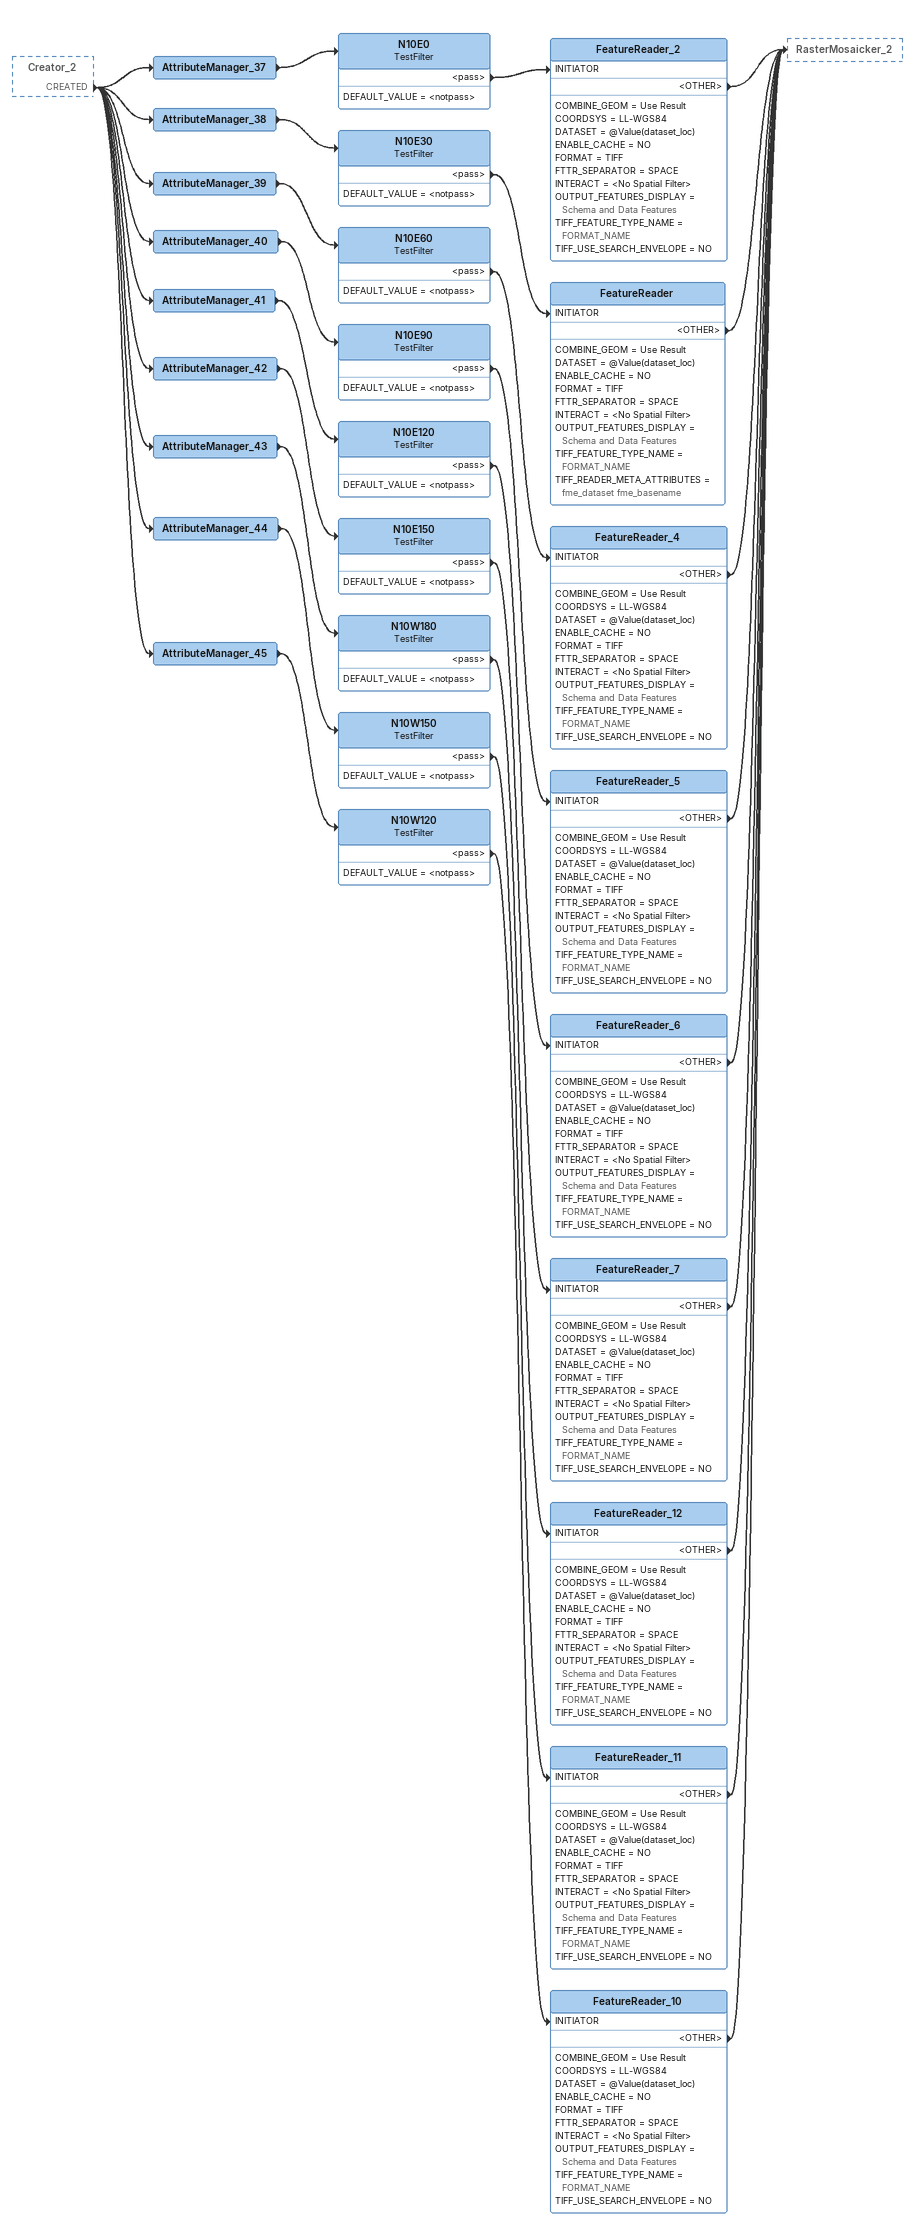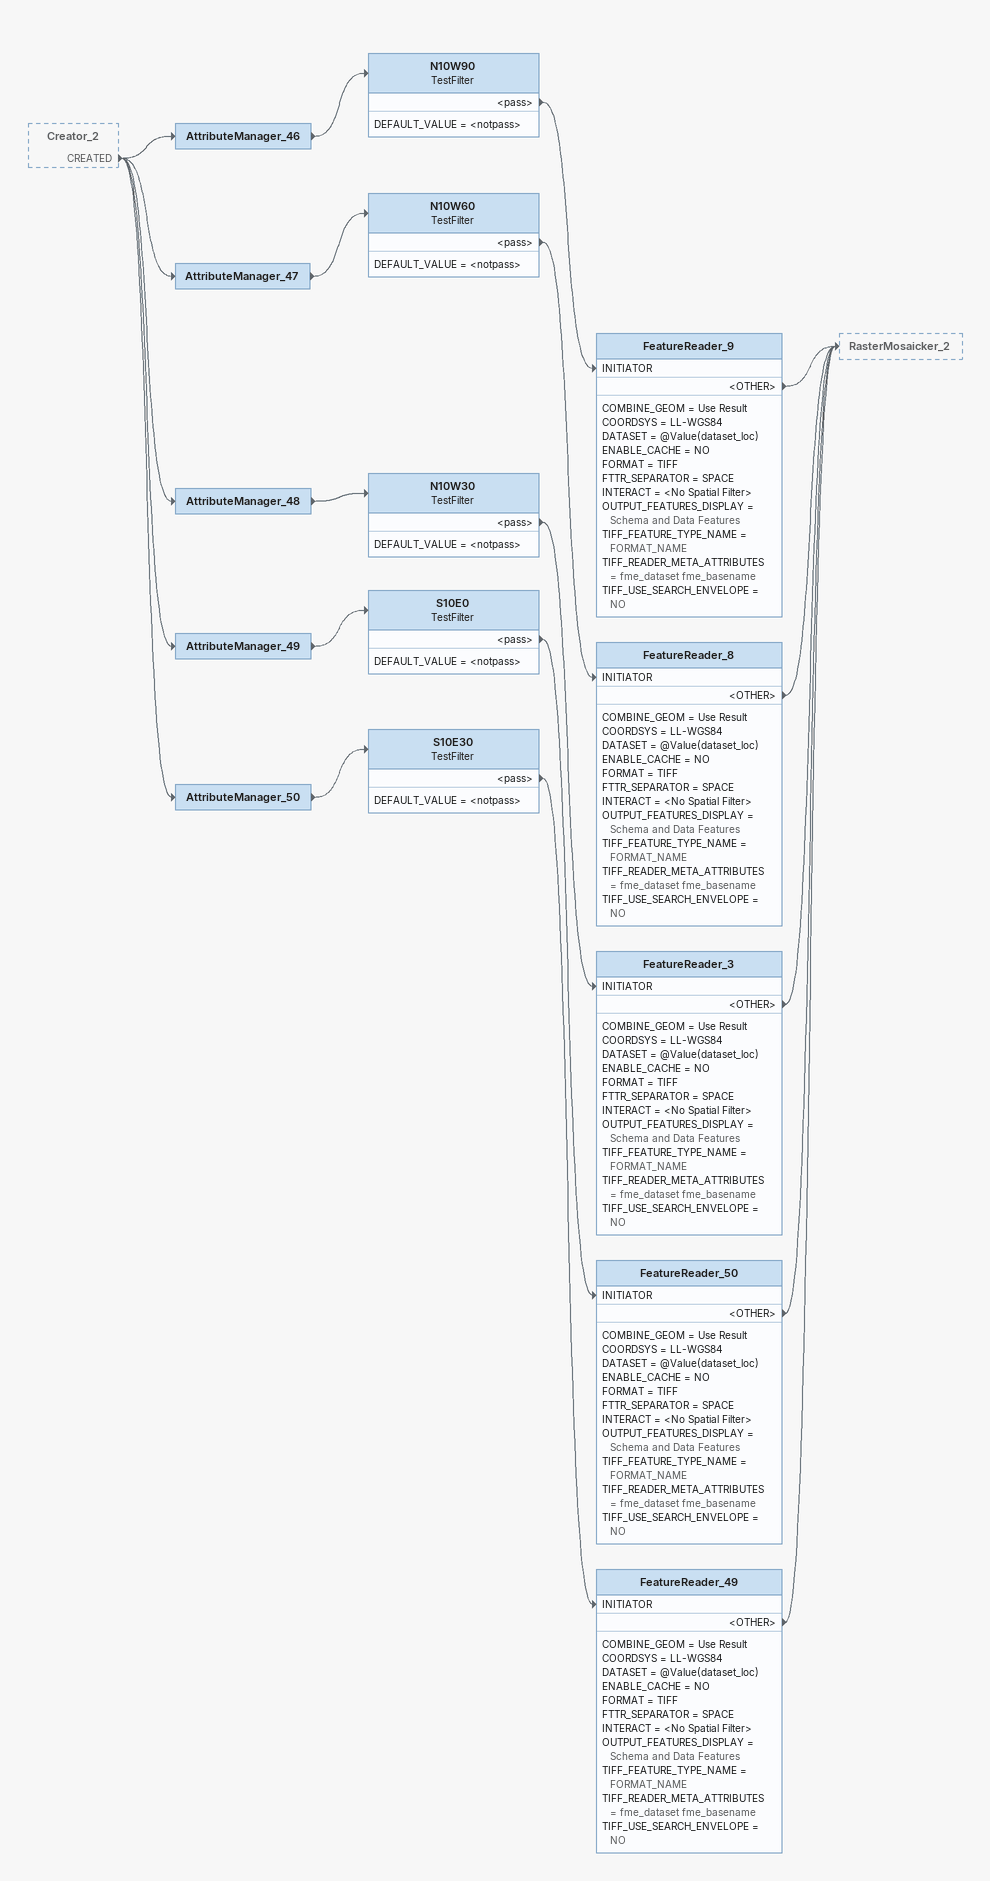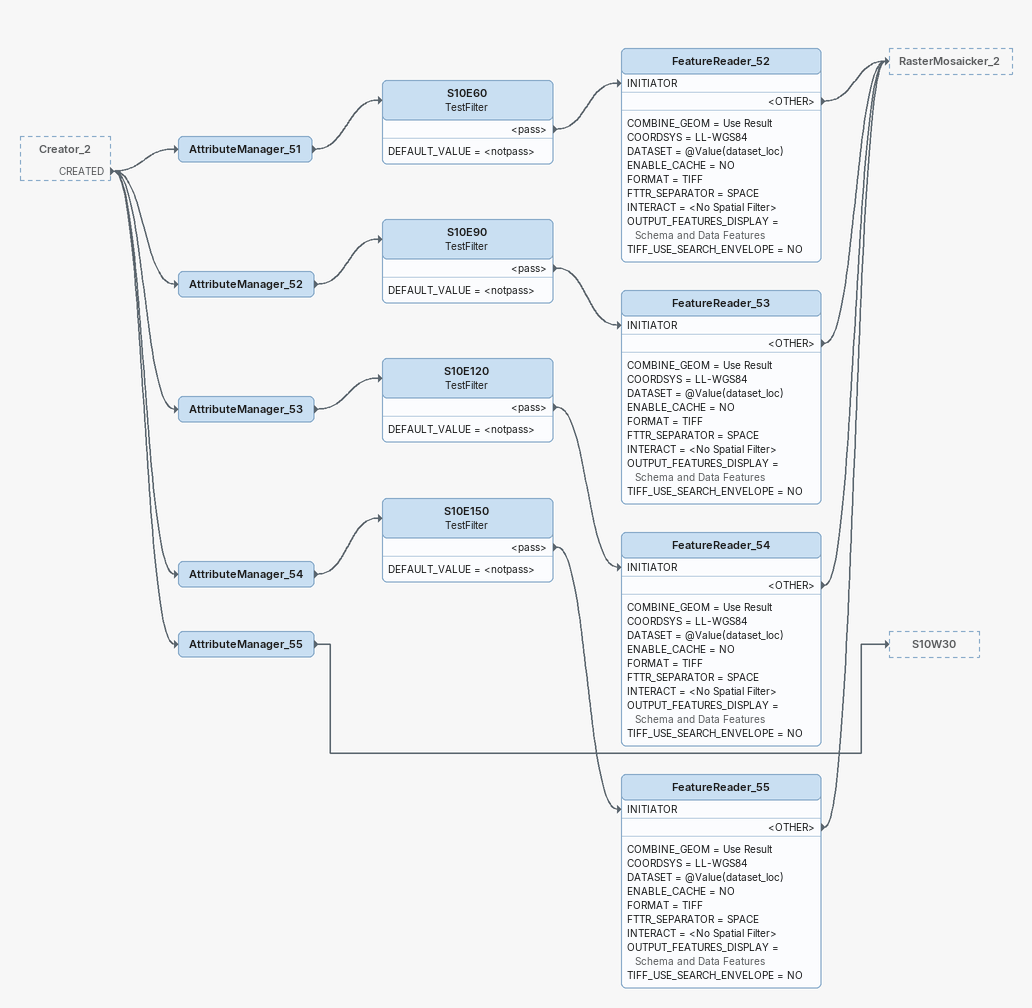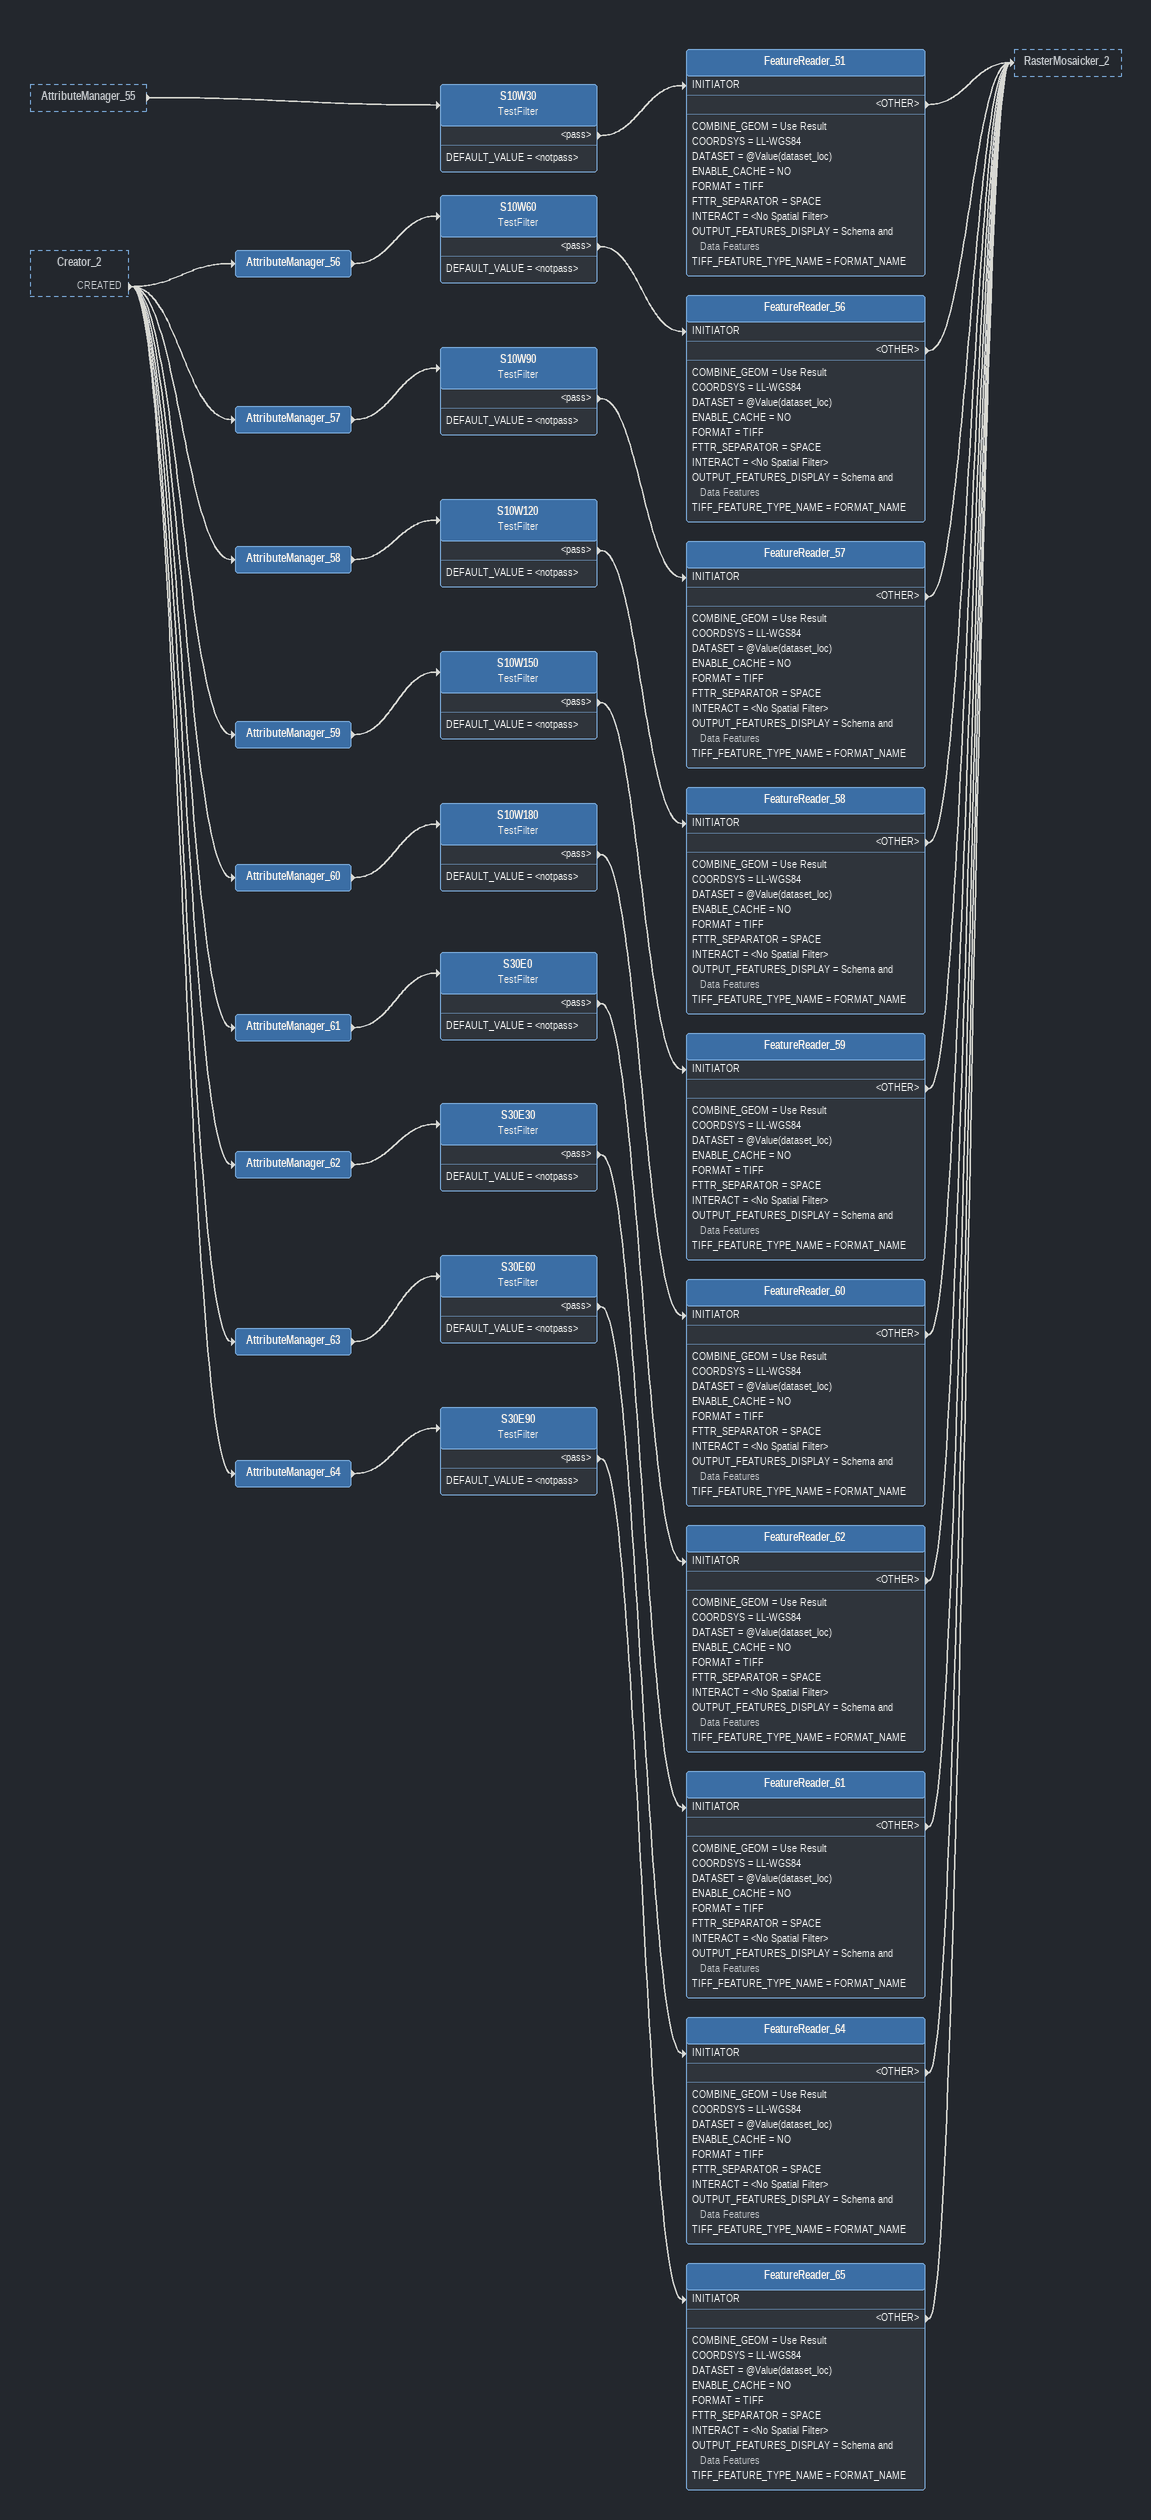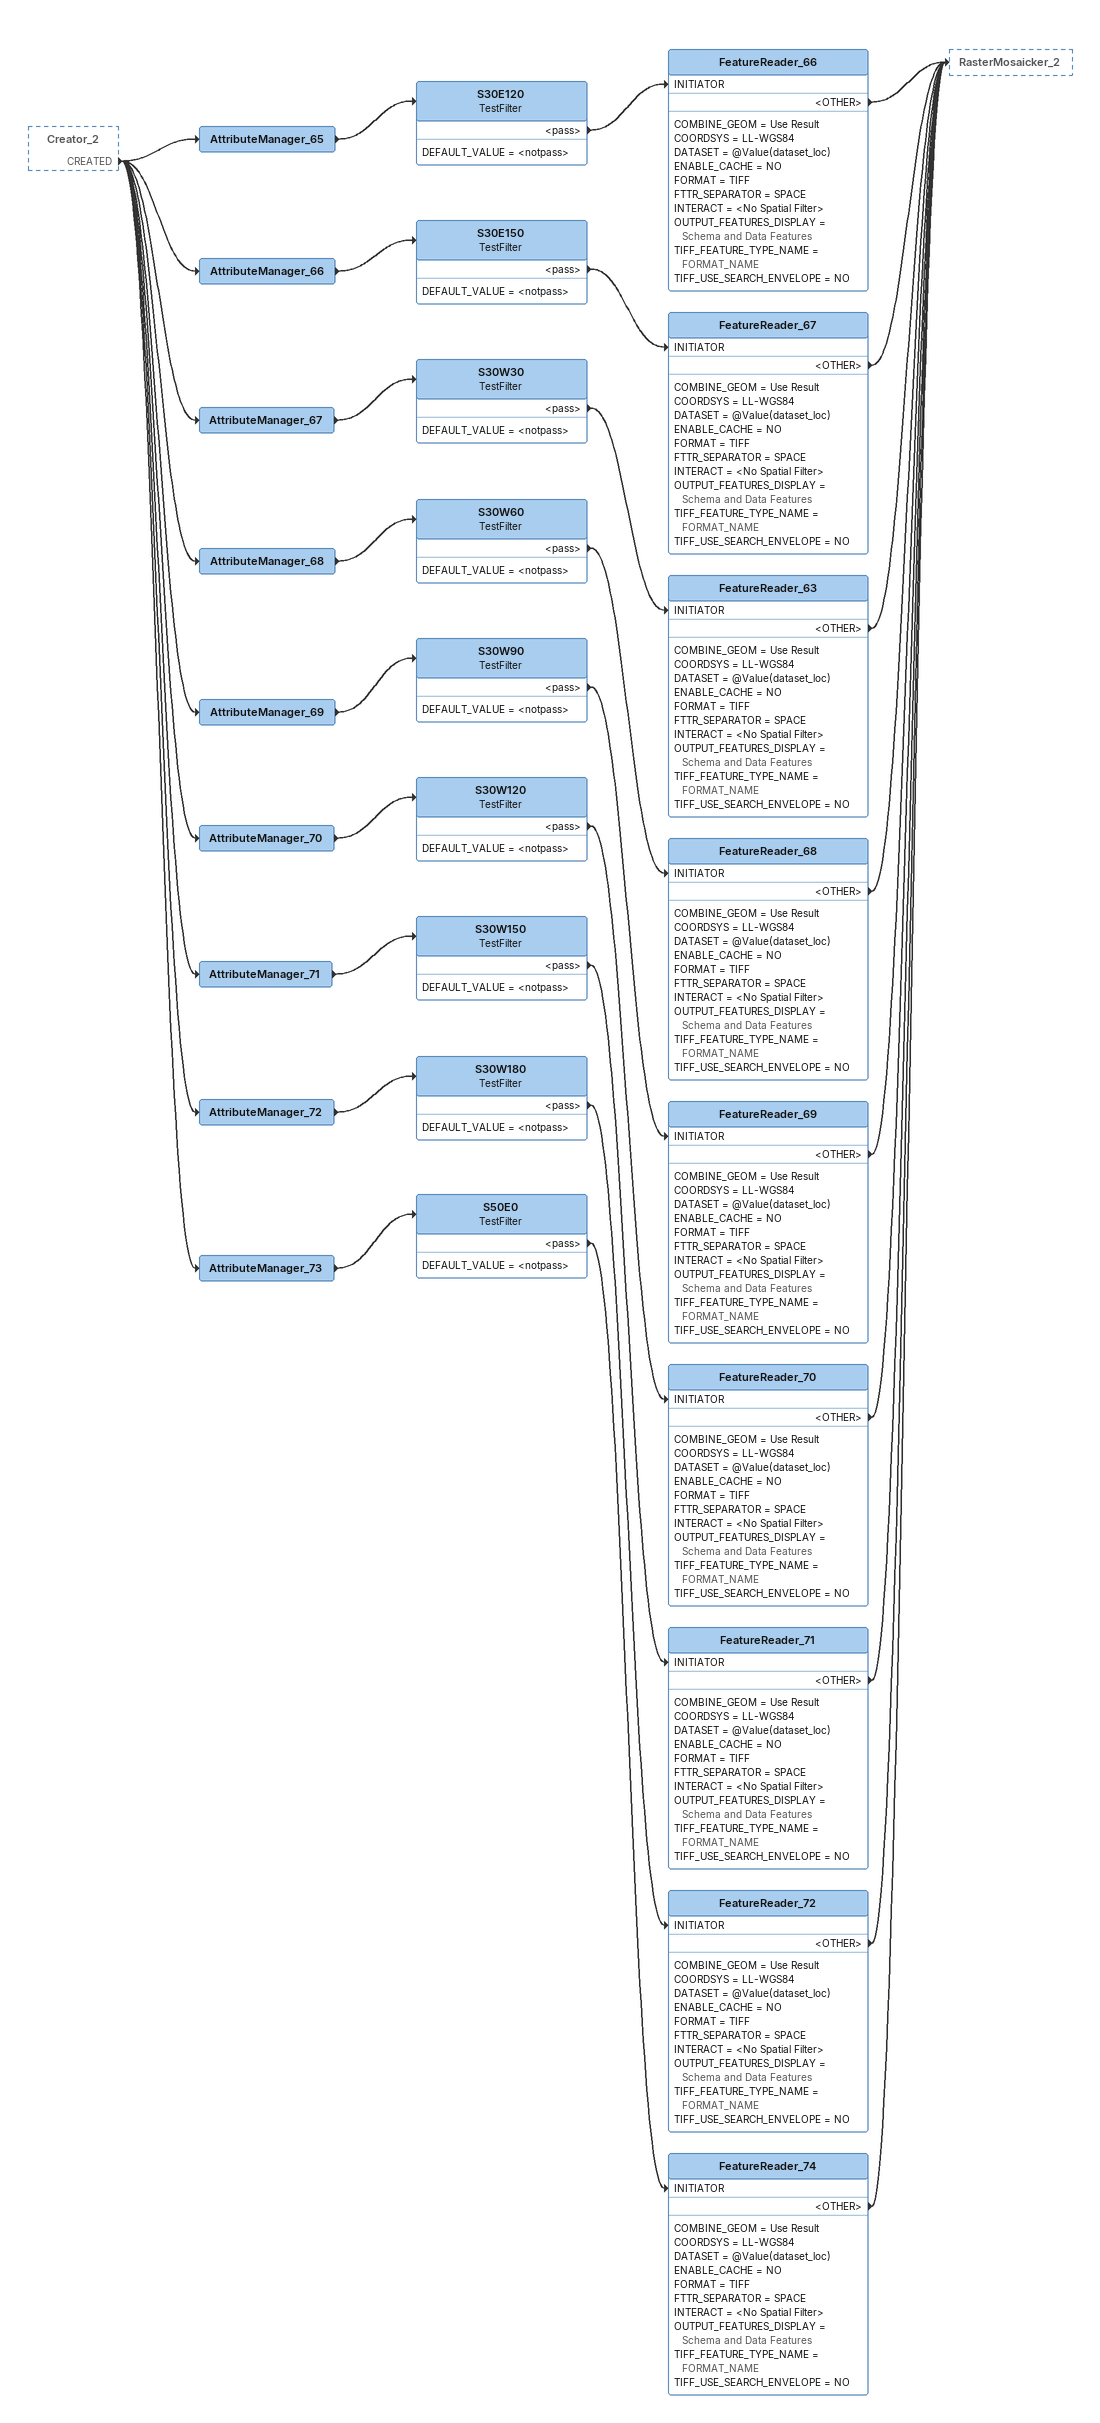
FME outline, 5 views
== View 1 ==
Creator_2 [outside]
    CREATED -> AttributeManager_38
    CREATED -> AttributeManager_37
    CREATED -> AttributeManager_39
    CREATED -> AttributeManager_40
    CREATED -> AttributeManager_41
    CREATED -> AttributeManager_42
    CREATED -> AttributeManager_45
    CREATED -> AttributeManager_44
    CREATED -> AttributeManager_43
AttributeManager_37
    -> N10E0
N10E0: TestFilter
    DEFAULT_VALUE = <notpass>
    <pass> -> FeatureReader_2 [INITIATOR]
FeatureReader_2
    COMBINE_GEOM = Use Result
    COORDSYS = LL-WGS84
    DATASET = @Value(dataset_loc)
    ENABLE_CACHE = NO
    FORMAT = TIFF
    FTTR_SEPARATOR = SPACE
    INTERACT = <No Spatial Filter>
    OUTPUT_FEATURES_DISPLAY = Schema and Data Features
    TIFF_FEATURE_TYPE_NAME = FORMAT_NAME
    TIFF_USE_SEARCH_ENVELOPE = NO
    <OTHER> -> RasterMosaicker_2
AttributeManager_38
    -> N10E30
N10E30: TestFilter
    DEFAULT_VALUE = <notpass>
    <pass> -> FeatureReader [INITIATOR]
FeatureReader
    COMBINE_GEOM = Use Result
    DATASET = @Value(dataset_loc)
    ENABLE_CACHE = NO
    FORMAT = TIFF
    FTTR_SEPARATOR = SPACE
    INTERACT = <No Spatial Filter>
    OUTPUT_FEATURES_DISPLAY = Schema and Data Features
    TIFF_FEATURE_TYPE_NAME = FORMAT_NAME
    TIFF_READER_META_ATTRIBUTES = fme_dataset fme_basename
    <OTHER> -> RasterMosaicker_2
AttributeManager_39
    -> N10E60
N10E60: TestFilter
    DEFAULT_VALUE = <notpass>
    <pass> -> FeatureReader_4 [INITIATOR]
FeatureReader_4
    COMBINE_GEOM = Use Result
    COORDSYS = LL-WGS84
    DATASET = @Value(dataset_loc)
    ENABLE_CACHE = NO
    FORMAT = TIFF
    FTTR_SEPARATOR = SPACE
    INTERACT = <No Spatial Filter>
    OUTPUT_FEATURES_DISPLAY = Schema and Data Features
    TIFF_FEATURE_TYPE_NAME = FORMAT_NAME
    TIFF_USE_SEARCH_ENVELOPE = NO
    <OTHER> -> RasterMosaicker_2
AttributeManager_40
    -> N10E90
N10E90: TestFilter
    DEFAULT_VALUE = <notpass>
    <pass> -> FeatureReader_5 [INITIATOR]
FeatureReader_5
    COMBINE_GEOM = Use Result
    COORDSYS = LL-WGS84
    DATASET = @Value(dataset_loc)
    ENABLE_CACHE = NO
    FORMAT = TIFF
    FTTR_SEPARATOR = SPACE
    INTERACT = <No Spatial Filter>
    OUTPUT_FEATURES_DISPLAY = Schema and Data Features
    TIFF_FEATURE_TYPE_NAME = FORMAT_NAME
    TIFF_USE_SEARCH_ENVELOPE = NO
    <OTHER> -> RasterMosaicker_2
AttributeManager_41
    -> N10E120
N10E120: TestFilter
    DEFAULT_VALUE = <notpass>
    <pass> -> FeatureReader_6 [INITIATOR]
FeatureReader_6
    COMBINE_GEOM = Use Result
    COORDSYS = LL-WGS84
    DATASET = @Value(dataset_loc)
    ENABLE_CACHE = NO
    FORMAT = TIFF
    FTTR_SEPARATOR = SPACE
    INTERACT = <No Spatial Filter>
    OUTPUT_FEATURES_DISPLAY = Schema and Data Features
    TIFF_FEATURE_TYPE_NAME = FORMAT_NAME
    TIFF_USE_SEARCH_ENVELOPE = NO
    <OTHER> -> RasterMosaicker_2
AttributeManager_42
    -> N10E150
N10E150: TestFilter
    DEFAULT_VALUE = <notpass>
    <pass> -> FeatureReader_7 [INITIATOR]
FeatureReader_7
    COMBINE_GEOM = Use Result
    COORDSYS = LL-WGS84
    DATASET = @Value(dataset_loc)
    ENABLE_CACHE = NO
    FORMAT = TIFF
    FTTR_SEPARATOR = SPACE
    INTERACT = <No Spatial Filter>
    OUTPUT_FEATURES_DISPLAY = Schema and Data Features
    TIFF_FEATURE_TYPE_NAME = FORMAT_NAME
    TIFF_USE_SEARCH_ENVELOPE = NO
    <OTHER> -> RasterMosaicker_2
AttributeManager_43
    -> N10W180
N10W180: TestFilter
    DEFAULT_VALUE = <notpass>
    <pass> -> FeatureReader_12 [INITIATOR]
FeatureReader_12
    COMBINE_GEOM = Use Result
    COORDSYS = LL-WGS84
    DATASET = @Value(dataset_loc)
    ENABLE_CACHE = NO
    FORMAT = TIFF
    FTTR_SEPARATOR = SPACE
    INTERACT = <No Spatial Filter>
    OUTPUT_FEATURES_DISPLAY = Schema and Data Features
    TIFF_FEATURE_TYPE_NAME = FORMAT_NAME
    TIFF_USE_SEARCH_ENVELOPE = NO
    <OTHER> -> RasterMosaicker_2
AttributeManager_44
    -> N10W150
N10W150: TestFilter
    DEFAULT_VALUE = <notpass>
    <pass> -> FeatureReader_11 [INITIATOR]
FeatureReader_11
    COMBINE_GEOM = Use Result
    COORDSYS = LL-WGS84
    DATASET = @Value(dataset_loc)
    ENABLE_CACHE = NO
    FORMAT = TIFF
    FTTR_SEPARATOR = SPACE
    INTERACT = <No Spatial Filter>
    OUTPUT_FEATURES_DISPLAY = Schema and Data Features
    TIFF_FEATURE_TYPE_NAME = FORMAT_NAME
    TIFF_USE_SEARCH_ENVELOPE = NO
    <OTHER> -> RasterMosaicker_2
AttributeManager_45
    -> N10W120
N10W120: TestFilter
    DEFAULT_VALUE = <notpass>
    <pass> -> FeatureReader_10 [INITIATOR]
FeatureReader_10
    COMBINE_GEOM = Use Result
    COORDSYS = LL-WGS84
    DATASET = @Value(dataset_loc)
    ENABLE_CACHE = NO
    FORMAT = TIFF
    FTTR_SEPARATOR = SPACE
    INTERACT = <No Spatial Filter>
    OUTPUT_FEATURES_DISPLAY = Schema and Data Features
    TIFF_FEATURE_TYPE_NAME = FORMAT_NAME
    TIFF_USE_SEARCH_ENVELOPE = NO
    <OTHER> -> RasterMosaicker_2

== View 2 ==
Creator_2 [outside]
    CREATED -> AttributeManager_48
    CREATED -> AttributeManager_47
    CREATED -> AttributeManager_46
    CREATED -> AttributeManager_49
    CREATED -> AttributeManager_50
AttributeManager_46
    -> N10W90
N10W90: TestFilter
    DEFAULT_VALUE = <notpass>
    <pass> -> FeatureReader_9 [INITIATOR]
FeatureReader_9
    COMBINE_GEOM = Use Result
    COORDSYS = LL-WGS84
    DATASET = @Value(dataset_loc)
    ENABLE_CACHE = NO
    FORMAT = TIFF
    FTTR_SEPARATOR = SPACE
    INTERACT = <No Spatial Filter>
    OUTPUT_FEATURES_DISPLAY = Schema and Data Features
    TIFF_FEATURE_TYPE_NAME = FORMAT_NAME
    TIFF_READER_META_ATTRIBUTES = fme_dataset fme_basename
    TIFF_USE_SEARCH_ENVELOPE = NO
    <OTHER> -> RasterMosaicker_2
AttributeManager_47
    -> N10W60
N10W60: TestFilter
    DEFAULT_VALUE = <notpass>
    <pass> -> FeatureReader_8 [INITIATOR]
FeatureReader_8
    COMBINE_GEOM = Use Result
    COORDSYS = LL-WGS84
    DATASET = @Value(dataset_loc)
    ENABLE_CACHE = NO
    FORMAT = TIFF
    FTTR_SEPARATOR = SPACE
    INTERACT = <No Spatial Filter>
    OUTPUT_FEATURES_DISPLAY = Schema and Data Features
    TIFF_FEATURE_TYPE_NAME = FORMAT_NAME
    TIFF_READER_META_ATTRIBUTES = fme_dataset fme_basename
    TIFF_USE_SEARCH_ENVELOPE = NO
    <OTHER> -> RasterMosaicker_2
AttributeManager_48
    -> N10W30
N10W30: TestFilter
    DEFAULT_VALUE = <notpass>
    <pass> -> FeatureReader_3 [INITIATOR]
FeatureReader_3
    COMBINE_GEOM = Use Result
    COORDSYS = LL-WGS84
    DATASET = @Value(dataset_loc)
    ENABLE_CACHE = NO
    FORMAT = TIFF
    FTTR_SEPARATOR = SPACE
    INTERACT = <No Spatial Filter>
    OUTPUT_FEATURES_DISPLAY = Schema and Data Features
    TIFF_FEATURE_TYPE_NAME = FORMAT_NAME
    TIFF_READER_META_ATTRIBUTES = fme_dataset fme_basename
    TIFF_USE_SEARCH_ENVELOPE = NO
    <OTHER> -> RasterMosaicker_2
AttributeManager_49
    -> S10E0
S10E0: TestFilter
    DEFAULT_VALUE = <notpass>
    <pass> -> FeatureReader_50 [INITIATOR]
FeatureReader_50
    COMBINE_GEOM = Use Result
    COORDSYS = LL-WGS84
    DATASET = @Value(dataset_loc)
    ENABLE_CACHE = NO
    FORMAT = TIFF
    FTTR_SEPARATOR = SPACE
    INTERACT = <No Spatial Filter>
    OUTPUT_FEATURES_DISPLAY = Schema and Data Features
    TIFF_FEATURE_TYPE_NAME = FORMAT_NAME
    TIFF_READER_META_ATTRIBUTES = fme_dataset fme_basename
    TIFF_USE_SEARCH_ENVELOPE = NO
    <OTHER> -> RasterMosaicker_2
AttributeManager_50
    -> S10E30
S10E30: TestFilter
    DEFAULT_VALUE = <notpass>
    <pass> -> FeatureReader_49 [INITIATOR]
FeatureReader_49
    COMBINE_GEOM = Use Result
    COORDSYS = LL-WGS84
    DATASET = @Value(dataset_loc)
    ENABLE_CACHE = NO
    FORMAT = TIFF
    FTTR_SEPARATOR = SPACE
    INTERACT = <No Spatial Filter>
    OUTPUT_FEATURES_DISPLAY = Schema and Data Features
    TIFF_FEATURE_TYPE_NAME = FORMAT_NAME
    TIFF_READER_META_ATTRIBUTES = fme_dataset fme_basename
    TIFF_USE_SEARCH_ENVELOPE = NO
    <OTHER> -> RasterMosaicker_2

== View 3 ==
Creator_2 [outside]
    CREATED -> AttributeManager_51
    CREATED -> AttributeManager_52
    CREATED -> AttributeManager_53
    CREATED -> AttributeManager_54
    CREATED -> AttributeManager_55
AttributeManager_51
    -> S10E60
S10E60: TestFilter
    DEFAULT_VALUE = <notpass>
    <pass> -> FeatureReader_52 [INITIATOR]
FeatureReader_52
    COMBINE_GEOM = Use Result
    COORDSYS = LL-WGS84
    DATASET = @Value(dataset_loc)
    ENABLE_CACHE = NO
    FORMAT = TIFF
    FTTR_SEPARATOR = SPACE
    INTERACT = <No Spatial Filter>
    OUTPUT_FEATURES_DISPLAY = Schema and Data Features
    TIFF_USE_SEARCH_ENVELOPE = NO
    <OTHER> -> RasterMosaicker_2
AttributeManager_52
    -> S10E90
S10E90: TestFilter
    DEFAULT_VALUE = <notpass>
    <pass> -> FeatureReader_53 [INITIATOR]
FeatureReader_53
    COMBINE_GEOM = Use Result
    COORDSYS = LL-WGS84
    DATASET = @Value(dataset_loc)
    ENABLE_CACHE = NO
    FORMAT = TIFF
    FTTR_SEPARATOR = SPACE
    INTERACT = <No Spatial Filter>
    OUTPUT_FEATURES_DISPLAY = Schema and Data Features
    TIFF_USE_SEARCH_ENVELOPE = NO
    <OTHER> -> RasterMosaicker_2
AttributeManager_53
    -> S10E120
S10E120: TestFilter
    DEFAULT_VALUE = <notpass>
    <pass> -> FeatureReader_54 [INITIATOR]
FeatureReader_54
    COMBINE_GEOM = Use Result
    COORDSYS = LL-WGS84
    DATASET = @Value(dataset_loc)
    ENABLE_CACHE = NO
    FORMAT = TIFF
    FTTR_SEPARATOR = SPACE
    INTERACT = <No Spatial Filter>
    OUTPUT_FEATURES_DISPLAY = Schema and Data Features
    TIFF_USE_SEARCH_ENVELOPE = NO
    <OTHER> -> RasterMosaicker_2
AttributeManager_54
    -> S10E150
S10E150: TestFilter
    DEFAULT_VALUE = <notpass>
    <pass> -> FeatureReader_55 [INITIATOR]
FeatureReader_55
    COMBINE_GEOM = Use Result
    COORDSYS = LL-WGS84
    DATASET = @Value(dataset_loc)
    ENABLE_CACHE = NO
    FORMAT = TIFF
    FTTR_SEPARATOR = SPACE
    INTERACT = <No Spatial Filter>
    OUTPUT_FEATURES_DISPLAY = Schema and Data Features
    TIFF_USE_SEARCH_ENVELOPE = NO
    <OTHER> -> RasterMosaicker_2
AttributeManager_55
    -> S10W30

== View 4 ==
AttributeManager_55 [outside]
    -> S10W30
Creator_2 [outside]
    CREATED -> AttributeManager_56
    CREATED -> AttributeManager_57
    CREATED -> AttributeManager_58
    CREATED -> AttributeManager_59
    CREATED -> AttributeManager_60
    CREATED -> AttributeManager_61
    CREATED -> AttributeManager_62
    CREATED -> AttributeManager_63
    CREATED -> AttributeManager_64
S10W30: TestFilter
    DEFAULT_VALUE = <notpass>
    <pass> -> FeatureReader_51 [INITIATOR]
FeatureReader_51
    COMBINE_GEOM = Use Result
    COORDSYS = LL-WGS84
    DATASET = @Value(dataset_loc)
    ENABLE_CACHE = NO
    FORMAT = TIFF
    FTTR_SEPARATOR = SPACE
    INTERACT = <No Spatial Filter>
    OUTPUT_FEATURES_DISPLAY = Schema and Data Features
    TIFF_FEATURE_TYPE_NAME = FORMAT_NAME
    <OTHER> -> RasterMosaicker_2
AttributeManager_56
    -> S10W60
S10W60: TestFilter
    DEFAULT_VALUE = <notpass>
    <pass> -> FeatureReader_56 [INITIATOR]
FeatureReader_56
    COMBINE_GEOM = Use Result
    COORDSYS = LL-WGS84
    DATASET = @Value(dataset_loc)
    ENABLE_CACHE = NO
    FORMAT = TIFF
    FTTR_SEPARATOR = SPACE
    INTERACT = <No Spatial Filter>
    OUTPUT_FEATURES_DISPLAY = Schema and Data Features
    TIFF_FEATURE_TYPE_NAME = FORMAT_NAME
    <OTHER> -> RasterMosaicker_2
AttributeManager_57
    -> S10W90
S10W90: TestFilter
    DEFAULT_VALUE = <notpass>
    <pass> -> FeatureReader_57 [INITIATOR]
FeatureReader_57
    COMBINE_GEOM = Use Result
    COORDSYS = LL-WGS84
    DATASET = @Value(dataset_loc)
    ENABLE_CACHE = NO
    FORMAT = TIFF
    FTTR_SEPARATOR = SPACE
    INTERACT = <No Spatial Filter>
    OUTPUT_FEATURES_DISPLAY = Schema and Data Features
    TIFF_FEATURE_TYPE_NAME = FORMAT_NAME
    <OTHER> -> RasterMosaicker_2
AttributeManager_58
    -> S10W120
S10W120: TestFilter
    DEFAULT_VALUE = <notpass>
    <pass> -> FeatureReader_58 [INITIATOR]
FeatureReader_58
    COMBINE_GEOM = Use Result
    COORDSYS = LL-WGS84
    DATASET = @Value(dataset_loc)
    ENABLE_CACHE = NO
    FORMAT = TIFF
    FTTR_SEPARATOR = SPACE
    INTERACT = <No Spatial Filter>
    OUTPUT_FEATURES_DISPLAY = Schema and Data Features
    TIFF_FEATURE_TYPE_NAME = FORMAT_NAME
    <OTHER> -> RasterMosaicker_2
AttributeManager_59
    -> S10W150
S10W150: TestFilter
    DEFAULT_VALUE = <notpass>
    <pass> -> FeatureReader_59 [INITIATOR]
FeatureReader_59
    COMBINE_GEOM = Use Result
    COORDSYS = LL-WGS84
    DATASET = @Value(dataset_loc)
    ENABLE_CACHE = NO
    FORMAT = TIFF
    FTTR_SEPARATOR = SPACE
    INTERACT = <No Spatial Filter>
    OUTPUT_FEATURES_DISPLAY = Schema and Data Features
    TIFF_FEATURE_TYPE_NAME = FORMAT_NAME
    <OTHER> -> RasterMosaicker_2
AttributeManager_60
    -> S10W180
S10W180: TestFilter
    DEFAULT_VALUE = <notpass>
    <pass> -> FeatureReader_60 [INITIATOR]
FeatureReader_60
    COMBINE_GEOM = Use Result
    COORDSYS = LL-WGS84
    DATASET = @Value(dataset_loc)
    ENABLE_CACHE = NO
    FORMAT = TIFF
    FTTR_SEPARATOR = SPACE
    INTERACT = <No Spatial Filter>
    OUTPUT_FEATURES_DISPLAY = Schema and Data Features
    TIFF_FEATURE_TYPE_NAME = FORMAT_NAME
    <OTHER> -> RasterMosaicker_2
AttributeManager_61
    -> S30E0
S30E0: TestFilter
    DEFAULT_VALUE = <notpass>
    <pass> -> FeatureReader_62 [INITIATOR]
FeatureReader_62
    COMBINE_GEOM = Use Result
    COORDSYS = LL-WGS84
    DATASET = @Value(dataset_loc)
    ENABLE_CACHE = NO
    FORMAT = TIFF
    FTTR_SEPARATOR = SPACE
    INTERACT = <No Spatial Filter>
    OUTPUT_FEATURES_DISPLAY = Schema and Data Features
    TIFF_FEATURE_TYPE_NAME = FORMAT_NAME
    <OTHER> -> RasterMosaicker_2
AttributeManager_62
    -> S30E30
S30E30: TestFilter
    DEFAULT_VALUE = <notpass>
    <pass> -> FeatureReader_61 [INITIATOR]
FeatureReader_61
    COMBINE_GEOM = Use Result
    COORDSYS = LL-WGS84
    DATASET = @Value(dataset_loc)
    ENABLE_CACHE = NO
    FORMAT = TIFF
    FTTR_SEPARATOR = SPACE
    INTERACT = <No Spatial Filter>
    OUTPUT_FEATURES_DISPLAY = Schema and Data Features
    TIFF_FEATURE_TYPE_NAME = FORMAT_NAME
    <OTHER> -> RasterMosaicker_2
AttributeManager_63
    -> S30E60
S30E60: TestFilter
    DEFAULT_VALUE = <notpass>
    <pass> -> FeatureReader_64 [INITIATOR]
FeatureReader_64
    COMBINE_GEOM = Use Result
    COORDSYS = LL-WGS84
    DATASET = @Value(dataset_loc)
    ENABLE_CACHE = NO
    FORMAT = TIFF
    FTTR_SEPARATOR = SPACE
    INTERACT = <No Spatial Filter>
    OUTPUT_FEATURES_DISPLAY = Schema and Data Features
    TIFF_FEATURE_TYPE_NAME = FORMAT_NAME
    <OTHER> -> RasterMosaicker_2
AttributeManager_64
    -> S30E90
S30E90: TestFilter
    DEFAULT_VALUE = <notpass>
    <pass> -> FeatureReader_65 [INITIATOR]
FeatureReader_65
    COMBINE_GEOM = Use Result
    COORDSYS = LL-WGS84
    DATASET = @Value(dataset_loc)
    ENABLE_CACHE = NO
    FORMAT = TIFF
    FTTR_SEPARATOR = SPACE
    INTERACT = <No Spatial Filter>
    OUTPUT_FEATURES_DISPLAY = Schema and Data Features
    TIFF_FEATURE_TYPE_NAME = FORMAT_NAME
    <OTHER> -> RasterMosaicker_2

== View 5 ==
Creator_2 [outside]
    CREATED -> AttributeManager_65
    CREATED -> AttributeManager_66
    CREATED -> AttributeManager_67
    CREATED -> AttributeManager_68
    CREATED -> AttributeManager_69
    CREATED -> AttributeManager_70
    CREATED -> AttributeManager_71
    CREATED -> AttributeManager_72
    CREATED -> AttributeManager_73
AttributeManager_65
    -> S30E120
S30E120: TestFilter
    DEFAULT_VALUE = <notpass>
    <pass> -> FeatureReader_66 [INITIATOR]
FeatureReader_66
    COMBINE_GEOM = Use Result
    COORDSYS = LL-WGS84
    DATASET = @Value(dataset_loc)
    ENABLE_CACHE = NO
    FORMAT = TIFF
    FTTR_SEPARATOR = SPACE
    INTERACT = <No Spatial Filter>
    OUTPUT_FEATURES_DISPLAY = Schema and Data Features
    TIFF_FEATURE_TYPE_NAME = FORMAT_NAME
    TIFF_USE_SEARCH_ENVELOPE = NO
    <OTHER> -> RasterMosaicker_2
AttributeManager_66
    -> S30E150
S30E150: TestFilter
    DEFAULT_VALUE = <notpass>
    <pass> -> FeatureReader_67 [INITIATOR]
FeatureReader_67
    COMBINE_GEOM = Use Result
    COORDSYS = LL-WGS84
    DATASET = @Value(dataset_loc)
    ENABLE_CACHE = NO
    FORMAT = TIFF
    FTTR_SEPARATOR = SPACE
    INTERACT = <No Spatial Filter>
    OUTPUT_FEATURES_DISPLAY = Schema and Data Features
    TIFF_FEATURE_TYPE_NAME = FORMAT_NAME
    TIFF_USE_SEARCH_ENVELOPE = NO
    <OTHER> -> RasterMosaicker_2
AttributeManager_67
    -> S30W30
S30W30: TestFilter
    DEFAULT_VALUE = <notpass>
    <pass> -> FeatureReader_63 [INITIATOR]
FeatureReader_63
    COMBINE_GEOM = Use Result
    COORDSYS = LL-WGS84
    DATASET = @Value(dataset_loc)
    ENABLE_CACHE = NO
    FORMAT = TIFF
    FTTR_SEPARATOR = SPACE
    INTERACT = <No Spatial Filter>
    OUTPUT_FEATURES_DISPLAY = Schema and Data Features
    TIFF_FEATURE_TYPE_NAME = FORMAT_NAME
    TIFF_USE_SEARCH_ENVELOPE = NO
    <OTHER> -> RasterMosaicker_2
AttributeManager_68
    -> S30W60
S30W60: TestFilter
    DEFAULT_VALUE = <notpass>
    <pass> -> FeatureReader_68 [INITIATOR]
FeatureReader_68
    COMBINE_GEOM = Use Result
    COORDSYS = LL-WGS84
    DATASET = @Value(dataset_loc)
    ENABLE_CACHE = NO
    FORMAT = TIFF
    FTTR_SEPARATOR = SPACE
    INTERACT = <No Spatial Filter>
    OUTPUT_FEATURES_DISPLAY = Schema and Data Features
    TIFF_FEATURE_TYPE_NAME = FORMAT_NAME
    TIFF_USE_SEARCH_ENVELOPE = NO
    <OTHER> -> RasterMosaicker_2
AttributeManager_69
    -> S30W90
S30W90: TestFilter
    DEFAULT_VALUE = <notpass>
    <pass> -> FeatureReader_69 [INITIATOR]
FeatureReader_69
    COMBINE_GEOM = Use Result
    COORDSYS = LL-WGS84
    DATASET = @Value(dataset_loc)
    ENABLE_CACHE = NO
    FORMAT = TIFF
    FTTR_SEPARATOR = SPACE
    INTERACT = <No Spatial Filter>
    OUTPUT_FEATURES_DISPLAY = Schema and Data Features
    TIFF_FEATURE_TYPE_NAME = FORMAT_NAME
    TIFF_USE_SEARCH_ENVELOPE = NO
    <OTHER> -> RasterMosaicker_2
AttributeManager_70
    -> S30W120
S30W120: TestFilter
    DEFAULT_VALUE = <notpass>
    <pass> -> FeatureReader_70 [INITIATOR]
FeatureReader_70
    COMBINE_GEOM = Use Result
    COORDSYS = LL-WGS84
    DATASET = @Value(dataset_loc)
    ENABLE_CACHE = NO
    FORMAT = TIFF
    FTTR_SEPARATOR = SPACE
    INTERACT = <No Spatial Filter>
    OUTPUT_FEATURES_DISPLAY = Schema and Data Features
    TIFF_FEATURE_TYPE_NAME = FORMAT_NAME
    TIFF_USE_SEARCH_ENVELOPE = NO
    <OTHER> -> RasterMosaicker_2
AttributeManager_71
    -> S30W150
S30W150: TestFilter
    DEFAULT_VALUE = <notpass>
    <pass> -> FeatureReader_71 [INITIATOR]
FeatureReader_71
    COMBINE_GEOM = Use Result
    COORDSYS = LL-WGS84
    DATASET = @Value(dataset_loc)
    ENABLE_CACHE = NO
    FORMAT = TIFF
    FTTR_SEPARATOR = SPACE
    INTERACT = <No Spatial Filter>
    OUTPUT_FEATURES_DISPLAY = Schema and Data Features
    TIFF_FEATURE_TYPE_NAME = FORMAT_NAME
    TIFF_USE_SEARCH_ENVELOPE = NO
    <OTHER> -> RasterMosaicker_2
AttributeManager_72
    -> S30W180
S30W180: TestFilter
    DEFAULT_VALUE = <notpass>
    <pass> -> FeatureReader_72 [INITIATOR]
FeatureReader_72
    COMBINE_GEOM = Use Result
    COORDSYS = LL-WGS84
    DATASET = @Value(dataset_loc)
    ENABLE_CACHE = NO
    FORMAT = TIFF
    FTTR_SEPARATOR = SPACE
    INTERACT = <No Spatial Filter>
    OUTPUT_FEATURES_DISPLAY = Schema and Data Features
    TIFF_FEATURE_TYPE_NAME = FORMAT_NAME
    TIFF_USE_SEARCH_ENVELOPE = NO
    <OTHER> -> RasterMosaicker_2
AttributeManager_73
    -> S50E0
S50E0: TestFilter
    DEFAULT_VALUE = <notpass>
    <pass> -> FeatureReader_74 [INITIATOR]
FeatureReader_74
    COMBINE_GEOM = Use Result
    COORDSYS = LL-WGS84
    DATASET = @Value(dataset_loc)
    ENABLE_CACHE = NO
    FORMAT = TIFF
    FTTR_SEPARATOR = SPACE
    INTERACT = <No Spatial Filter>
    OUTPUT_FEATURES_DISPLAY = Schema and Data Features
    TIFF_FEATURE_TYPE_NAME = FORMAT_NAME
    TIFF_USE_SEARCH_ENVELOPE = NO
    <OTHER> -> RasterMosaicker_2
